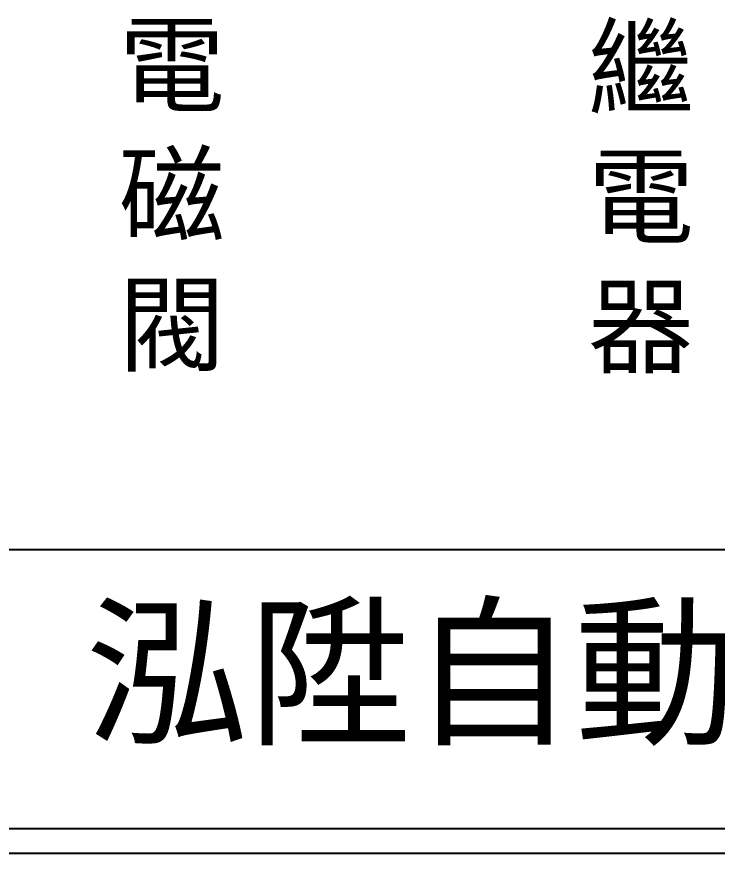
# Model space of a CAD drawing. Extents: x 889 to 1176, y 251 to 455.
# Drawn here: x 924.23 to 959.39, y 251.2 to 293.18 of the extents above; entities that cross this region are included whole.
import ezdxf

# ---------------------------------------------------------------- set-up
doc = ezdxf.new("R2010")
doc.units = 0
doc.layers.add('圖框層', color=7, linetype='CONTINUOUS')
doc.layers.add('標尺寸層', color=3, linetype='CONTINUOUS')
doc.styles.add('CNS', font='romanc.shx', dxfattribs={"bigfont": 'chineset.shx'})
doc.styles.add('STSL', font='kaiu.ttf')

msp = doc.modelspace()

# ---------------------------------------------------------------- linework, layer by layer
at = {"layer": '圖框層', "color": 7}
for p, q in [((890.321, 266.445), (1174.821, 266.445)), ((890.321, 252.445), (1174.821, 252.445)), ((889.071, 251.195), (1176.071, 251.195))]:
    msp.add_line(p, q, dxfattribs=at)

# ---------------------------------------------------------------- texts
at = {"layer": '圖框層', "color": 4, "style": 'STSL'}
msp.add_text('泓陞自動化科技有限公司', height=6, dxfattribs=at).set_placement((927.675, 257.271))
at = {"layer": '標尺寸層', "color": 7, "char_height": 3.9, "width": 8.6627, "attachment_point": 5, "style": 'CNS'}
for s, insert in [('{\\fDFKai-SB|b0|i0|c136|p65;電磁閥}', (932.022, 284.036)), ('{\\fDFKai-SB|b0|i0|c136|p65;繼電器}', (955.567, 283.937))]:
    msp.add_mtext(s, dxfattribs=dict(at, insert=insert))

doc.saveas('drawing.dxf')
